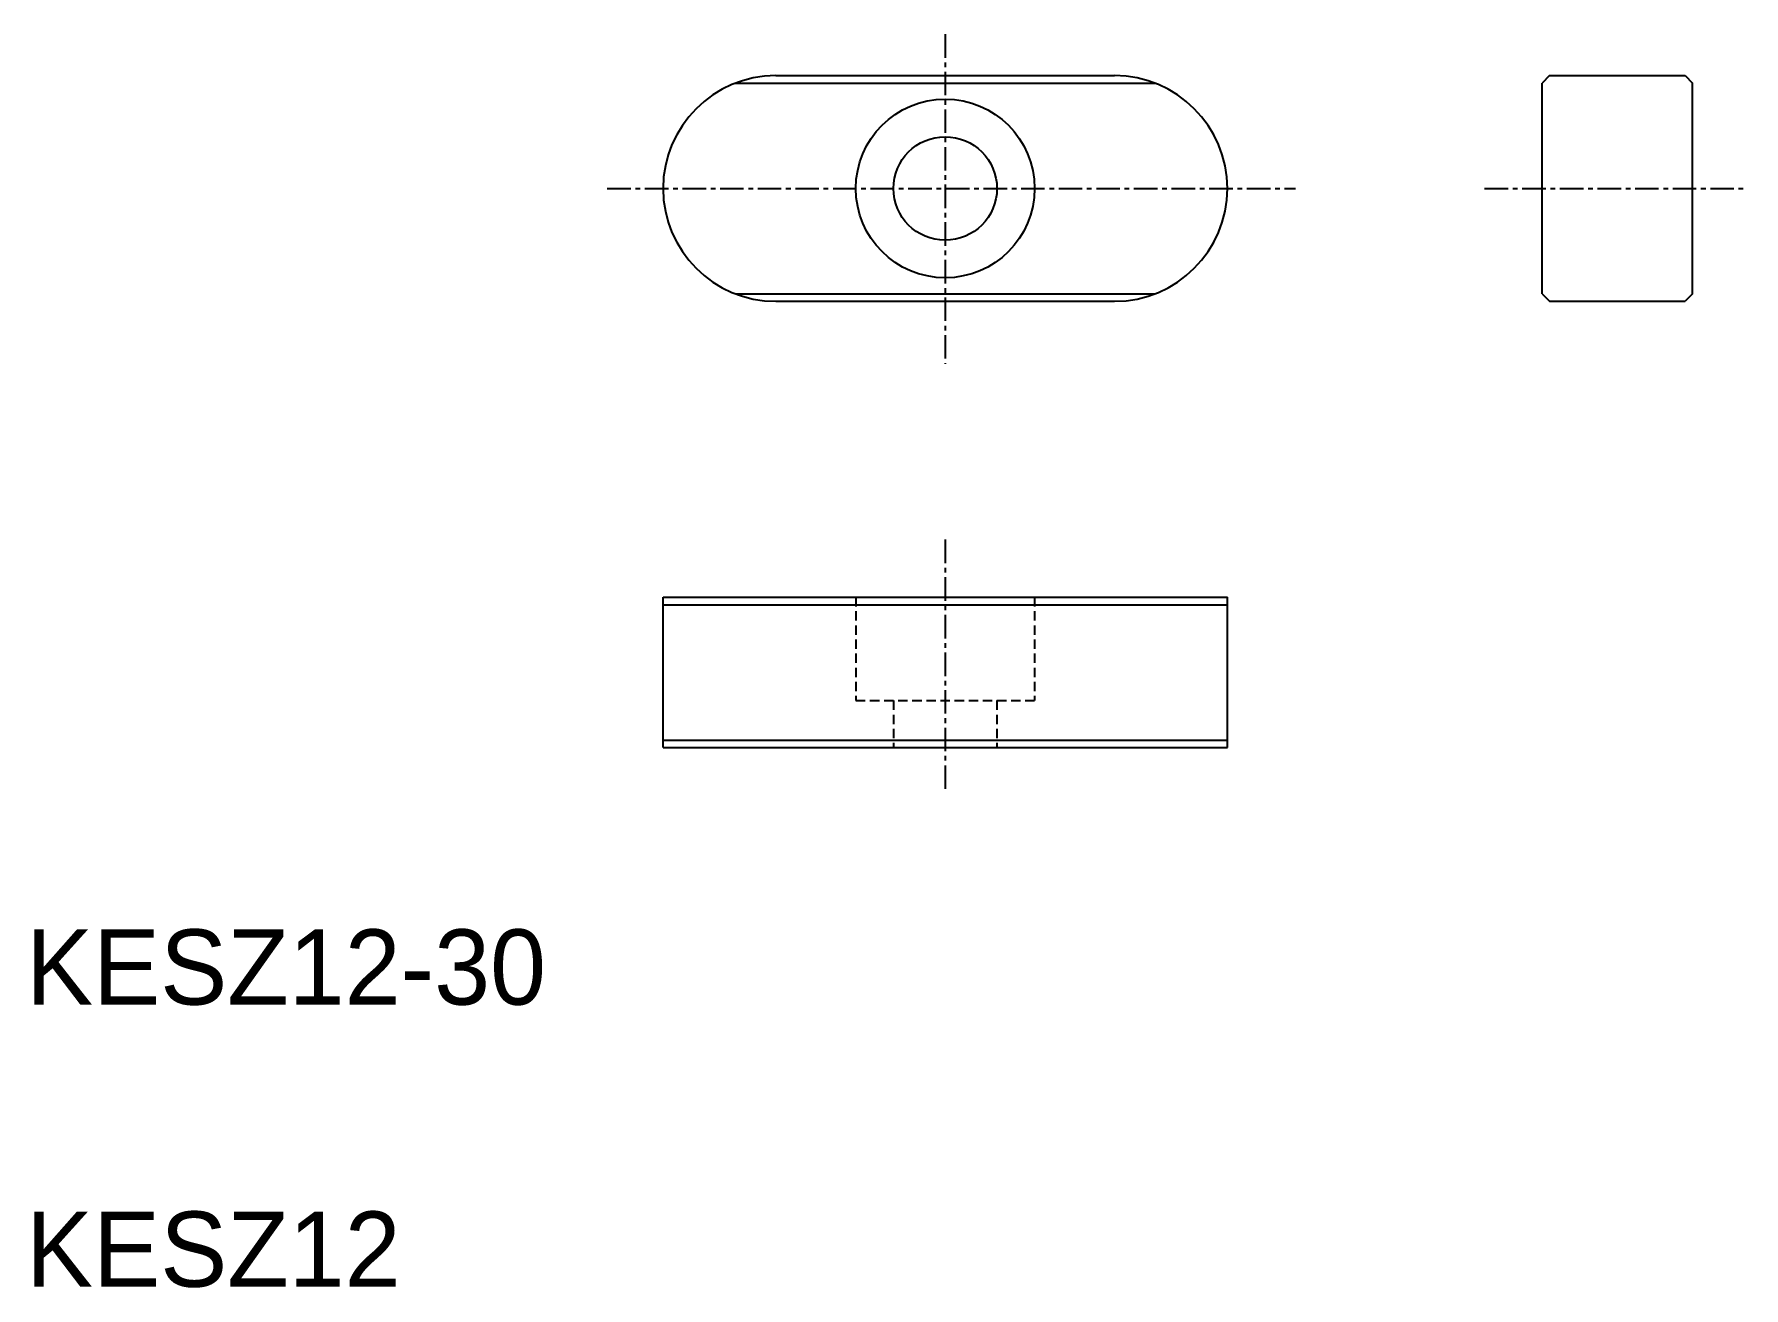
# Model space of a CAD drawing. Extents: x 10.4 to 101.3, y 9.9 to 76.6.
import ezdxf

# ---------------------------------------------------------------- set-up
doc = ezdxf.new("R2010")
doc.units = 0
doc.linetypes.add('CENTER', pattern=[2, 1.25, -0.25, 0.25, -0.25])
doc.linetypes.add('DASHED', pattern=[0.75, 0.5, -0.25])
doc.layers.get('0').update_dxf_attribs({"linetype": 'CONTINUOUS'})
doc.layers.add('CENTER', color=1, linetype='CENTER')

msp = doc.modelspace()

# ---------------------------------------------------------------- linework, layer by layer
at = {"color": 3, "linetype": 'CONTINUOUS'}
for p, q in [((47.716, 73.997), (70.024, 73.997)), ((47.716, 62.797), (70.024, 62.797)), ((43.87, 46.267), (73.87, 46.267)), ((43.87, 39.067), (73.87, 39.067))]:
    msp.add_line(p, q, dxfattribs=at)
at = {"color": 7, "linetype": 'CONTINUOUS'}
for p, q in [((49.87, 74.397), (67.87, 74.397)), ((90.999, 74.397), (90.599, 73.997)), ((90.599, 62.797), (90.599, 73.997)), ((90.999, 74.397), (98.199, 74.397)), ((98.199, 74.397), (98.599, 73.997)), ((98.599, 62.797), (98.599, 73.997)), ((90.599, 62.797), (90.999, 62.397)), ((98.599, 62.797), (98.199, 62.397)), ((49.87, 62.397), (67.87, 62.397)), ((90.999, 62.397), (98.199, 62.397)), ((43.87, 46.667), (73.87, 46.667)), ((43.87, 38.667), (43.87, 46.667)), ((73.87, 38.667), (73.87, 46.667)), ((43.87, 38.667), (73.87, 38.667)), ((51.37, 38.667), (51.37, 38.668))]:
    msp.add_line(p, q, dxfattribs=at)
at = {"color": 3, "linetype": 'DASHED'}
for p, q in [((54.12, 46.667), (54.12, 41.167)), ((63.62, 46.667), (63.62, 41.167)), ((54.12, 41.167), (63.62, 41.167)), ((56.12, 41.167), (56.12, 38.667)), ((61.62, 41.167), (61.62, 38.667)), ((58.87, 38.667), (58.87, 38.667))]:
    msp.add_line(p, q, dxfattribs=at)
at = {"color": 7, "linetype": 'CONTINUOUS'}
for radius in [4.75, 2.75]:
    msp.add_circle((58.87, 68.397), radius, dxfattribs=at)
for centre, start, end in [((49.87, 68.397), 90, 270), ((67.87, 68.397), 270, 90)]:
    msp.add_arc(centre, 6, start, end, dxfattribs=at)
at = {"layer": 'CENTER', "color": 1, "linetype": 'CENTER'}
for p, q in [((58.87, 76.6), (58.87, 59.078)), ((40.905, 68.397), (77.492, 68.397)), ((87.547, 68.397), (101.324, 68.397)), ((58.87, 49.724), (58.87, 36.225))]:
    msp.add_line(p, q, dxfattribs=at)

# ---------------------------------------------------------------- texts
at = {"color": 7, "linetype": 'CONTINUOUS'}
for s, p in [('KESZ12-30', (10, 25)), ('KESZ12', (10, 10))]:
    msp.add_text(s, height=4, dxfattribs=at).set_placement(p)

doc.saveas('drawing.dxf')
